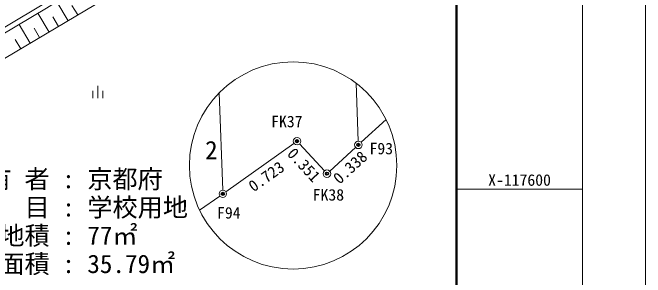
# Model space of a CAD drawing. Units: millimetres, scale not verified, with parts at other scales. Extents: x -29071210 to -28860960, y -117775216 to -117329466.
# Drawn here: x -28886106 to -28860960, y -117603508 to -117592974 of the extents above; entities that cross this region are included whole.
import ezdxf
from ezdxf.enums import TextEntityAlignment as Align

# ---------------------------------------------------------------- set-up
doc = ezdxf.new("R2010")
doc.units = ezdxf.units.MM
doc.header["$LTSCALE"] = 250
doc.header["$PDMODE"] = 32
doc.header["$PDSIZE"] = 125
for name, color, linetype, lineweight in [('S-SUV', 7, 'Continuous', 13), ('S-SUV-HTXT', 7, 'Continuous', 13), ('S-SUV-ROW', 7, 'Continuous', 15), ('S-SUV-TTL', 7, 'Continuous', 15)]:
    doc.layers.add(name, color=color, linetype=linetype, lineweight=lineweight)
doc.layers.add('S-SUV-BMK', color=7, linetype='Continuous')
doc.styles.add('ＭＳ ゴシック', font='')
doc.styles.get('ＭＳ ゴシック').set_extended_font_data('MS Gothic')

# ---------------------------------------------------------------- blocks, each defined once
blk = doc.blocks.new('荒地')
at = {"color": 7, "linetype": 'Continuous', "lineweight": 13}
for p, q in [((-1, 0.25), (-1, -1.25)), ((0, -1.25), (0, 1.25)), ((1, 0.25), (1, -1.25))]:
    blk.add_line(p, q, dxfattribs=at)
blk = doc.blocks.new('ﾌﾟﾛｯﾄﾏｰｸ-03')
at = {"color": 7, "linetype": 'Continuous', "lineweight": 15}
blk.add_circle((0, 0), 0.5, dxfattribs=at)
at = {"color": 7}
blk.add_point((0, 0), dxfattribs=at)
blk = doc.blocks.new('ﾌﾟﾛｯﾄﾏｰｸ-03_3')
at = {"color": 7, "linetype": 'Continuous', "lineweight": 15}
blk.add_circle((0, 0), 0.5, dxfattribs=at)
at = {"color": 7}
blk.add_point((0, 0), dxfattribs=at)

msp = doc.modelspace()

# ---------------------------------------------------------------- linework, layer by layer
at = {"layer": 'S-SUV'}
for p, q in [((-28882350, -117592367), (-28886426.7, -117594798.5)), ((-28883905.3, -117593294.6), (-28884355.6, -117592539.5)), ((-28883520.2, -117593065), (-28883747.7, -117592683.7)), ((-28884660.3, -117593745), (-28885105.9, -117592998)), ((-28884282.8, -117593519.8), (-28884505.8, -117593145.9)), ((-28885407.4, -117594190.6), (-28885852.9, -117593443.5)), ((-28885033.9, -117593967.8), (-28885256.6, -117593594.3)), ((-28885780.9, -117594413.3), (-28886003.7, -117594039.8))]:
    msp.add_line(p, q, dxfattribs=at)
for points in [[(-28871565.5, -117582650.9), (-28875634, -117586620), (-28875685, -117586588), (-28875885, -117586737), (-28878698, -117588735), (-28880982, -117590202), (-28884871, -117592625), (-28887914, -117594440)], [(-28871425.8, -117582794.1), (-28875607, -117586873.1), (-28875675.3, -117586830.2), (-28875767.3, -117586898.7), (-28878586, -117588900.8), (-28880875.1, -117590371), (-28884766.9, -117592795.8), (-28887819.6, -117594616.6)]]:
    msp.add_lwpolyline(points, dxfattribs=at)
at = {"layer": 'S-SUV-ROW'}
for p, q in [((-28872458, -117595776.9), (-28872372.2, -117598085.5)), ((-28877902.2, -117596167.8), (-28877758.5, -117600035)), ((-28871266.1, -117597222), (-28872256.3, -117598133.8)), ((-28874925.4, -117598175.1), (-28877630.7, -117600098)), ((-28873714.6, -117599272.7), (-28874701.6, -117598198.6)), ((-28872477, -117598337), (-28873502.8, -117599281.6)), ((-28877875.2, -117600271.8), (-28878674.1, -117600839.6))]:
    msp.add_line(p, q, dxfattribs=at)
at = {"layer": 'S-SUV-TTL'}
msp.add_line((-28868459.7, -117600000), (-28863459.7, -117600000), dxfattribs=at)
for points in [[(-29071209.7, -117775215.9), (-28860959.7, -117775215.9), (-28860959.7, -117329465.9), (-29071209.7, -117329465.9)], [(-29068709.7, -117772715.9), (-28863459.7, -117772715.9), (-28863459.7, -117331965.9), (-29068709.7, -117331965.9)]]:
    msp.add_lwpolyline(points, close=True, dxfattribs=at)
at = {"layer": 'S-SUV-TTL', "color": 2, "lineweight": 50}
msp.add_lwpolyline([(-29063709.7, -117767715.9), (-28868459.7, -117767715.9), (-28868459.7, -117336965.9), (-29063709.7, -117336965.9)], close=True, dxfattribs=at)
at = {"layer": 'S-SUV-TTL'}
msp.add_circle((-28874958.9, -117599053.8), 4122.1, dxfattribs=at)

# ---------------------------------------------------------------- block references
at = {"layer": 'S-SUV', "xscale": 200, "yscale": 200}
msp.add_blockref('荒地', (-28882716, -117596133), dxfattribs=at)
at = {"layer": 'S-SUV-BMK', "xscale": 300, "yscale": 300}
for name, p in [('ﾌﾟﾛｯﾄﾏｰｸ-03', (-28874803.1, -117598088.2)), ('ﾌﾟﾛｯﾄﾏｰｸ-03', (-28872366.6, -117598235.4)), ('ﾌﾟﾛｯﾄﾏｰｸ-03', (-28873613.1, -117599383.2)), ('ﾌﾟﾛｯﾄﾏｰｸ-03_3', (-28877753, -117600184.9))]:
    msp.add_blockref(name, p, dxfattribs=at)

# ---------------------------------------------------------------- texts
at = {"layer": 'S-SUV-BMK', "style": 'ＭＳ ゴシック'}
for s, p in [('FK37', (-28875832, -117597076.3)), ('F93', (-28871922.8, -117598152.4)), ('FK38', (-28874180.3, -117599993.2)), ('F94', (-28877981.1, -117600710.3))]:
    msp.add_text(s, height=458.2, dxfattribs=at).set_placement(p, align=Align.TOP_LEFT)
at = {"layer": 'S-SUV-HTXT', "style": 'ＭＳ ゴシック'}
msp.add_text('2', height=733.1, dxfattribs=at).set_placement((-28877958.7, -117599031.4), align=Align.BOTTOM_RIGHT)
for s, rotation, p in [('0.351', 312.58, (-28874530.2, -117599031.7)), ('0.338', 42.64, (-28872693.5, -117599131.1)), ('0.723', 35.405, (-28876024.6, -117599493.1))]:
    msp.add_text(s, height=458.2, rotation=rotation, dxfattribs=at).set_placement(p, align=Align.MIDDLE_CENTER)
for s, p in [('所 有 者 : 京都府', (-28888633.7, -117600181.8)), ('地\u3000\u3000目 : 学校用地', (-28888633.7, -117601306.8)), ('登記地積 : 77㎡', (-28888633.7, -117602431.8)), ('実測面積 : 35.79㎡', (-28888633.7, -117603556.8))]:
    msp.add_text(s, height=733.1, dxfattribs=at).set_placement(p, align=Align.BOTTOM_LEFT)
at = {"layer": 'S-SUV-TTL', "style": 'ＭＳ ゴシック'}
msp.add_text('X-117600', height=458.2, dxfattribs=at).set_placement((-28865959.7, -117600000), align=Align.BOTTOM_CENTER)

doc.saveas('drawing.dxf')
